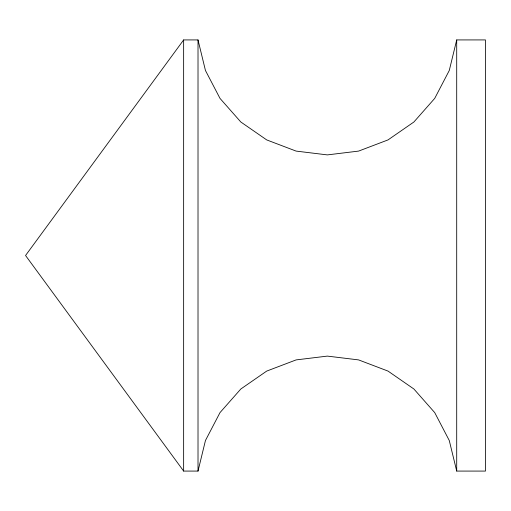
<?xml version="1.0" encoding="UTF-8"?>
<svg xmlns="http://www.w3.org/2000/svg" width="511" height="511" viewBox="0 0 511 511"><rect width="100%" height="100%" fill="white"/><g stroke="black" fill="none" stroke-linecap="round" stroke-linejoin="round"><path stroke-width="0.77" d="M198.013 471.078L205.454 440.501L220.005 412.601L240.828 388.999L266.704 371.088L296.118 359.904L327.359 356.103L358.601 359.904L388.015 371.088L413.891 388.999L434.714 412.601L449.265 440.501L456.706 471.078L485.45 471.078L485.45 39.922L456.706 39.922L449.265 70.499L434.714 98.399L413.891 122.001L388.015 139.912L358.601 151.096L327.359 154.897L296.118 151.096L266.704 139.912L240.828 122.001L220.005 98.399L205.454 70.499L198.013 39.922L183.641 39.922L25.55 255.5L183.641 471.078L198.013 471.078L198.013 39.922M456.706 39.922L456.706 471.078M183.641 39.922L183.641 471.078"/></g></svg>
